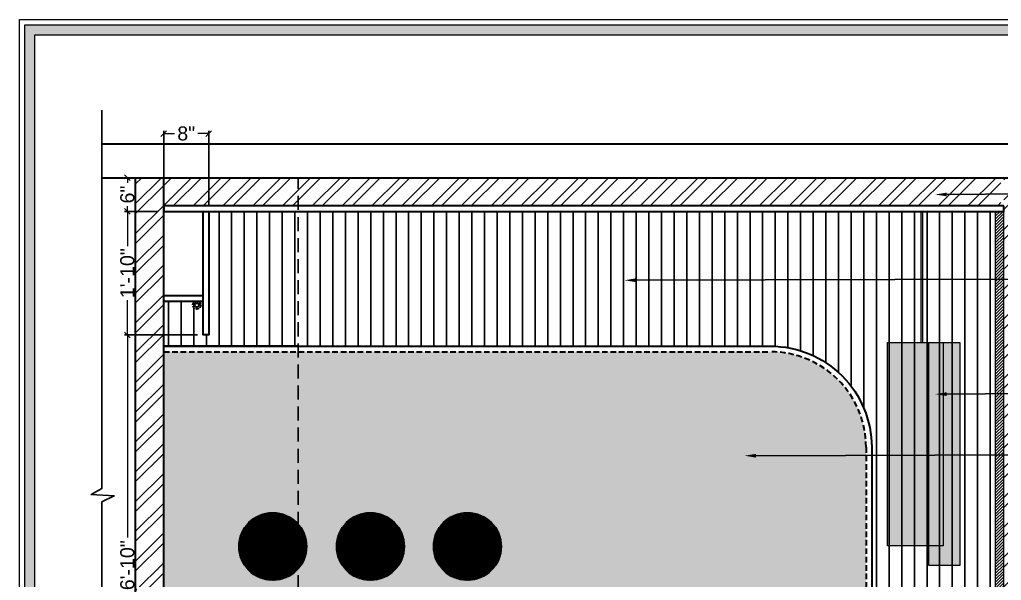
# Model space of a CAD drawing. Header units: millimetres. Extents: x 133760 to 136133, y -184957 to -182282.
# Drawn here: x 135870.8 to 136045.5, y -184251.6 to -184151.8 of the extents above; entities that cross this region are included whole.
import ezdxf
from ezdxf import colors
from ezdxf.entities.mleader import LeaderData, LeaderLine
from ezdxf.math import Vec2, Vec3

# ---------------------------------------------------------------- set-up
doc = ezdxf.new("R2010")
doc.units = ezdxf.units.MM
doc.header["$MEASUREMENT"] = 0
doc.header["$PDMODE"] = 35
for name, pattern in [('00 . GROUND FLOOR$0$DASHED', [0.75, 0.5, -0.25]), ('DASHED', [0.75, 0.5, -0.25]), ('DASHEDX2', [1.5, 1, -0.5])]:
    doc.linetypes.add(name, pattern=pattern)
doc.layers.get('Defpoints').update_dxf_attribs({"color": 220})
doc.layers.add('AR HATCH-7', color=7, linetype='Continuous')
for name, color, linetype, lineweight in [('Dimension', 10, 'DASHEDX2', 20), ('FURNITURE', 32, 'Continuous', 9), ('FURNITURE-1', 252, 'Continuous', 13), ('GF FALSE CEILING', 6, 'Continuous', 35), ('SECTION ( SLAB PLine )', 104, 'Continuous', 30), ('Text', 7, 'Continuous', 15), ('wall', 7, 'Continuous', 30)]:
    doc.layers.add(name, color=color, linetype=linetype, lineweight=lineweight)
doc.styles.add('Arial', font='arial.ttf')
doc.styles.add('style4', font='ARIALN.TTF')
doc.dimstyles.new('ISO-25', dxfattribs={"dimtxt": 2.5, "dimasz": 1, "dimexe": 0.5, "dimexo": 1, "dimtad": 0, "dimdec": 0, "dimlunit": 4, "dimtxsty": 'Arial', "dimblk": 'OBLIQUE', "dimcen": 2.5, "dimclrd": 1, "dimclre": 1, "dimclrt": 5, "dimadec": 0, "dimazin": 0, "dimtfac": 1, "dimtdec": 0, "dimtmove": 0, "dimatfit": 3, "dimfxl": 1, "dimtfillclr": 5, "dimlwd": -1, "dimarcsym": 0})
pattern_1 = [(45, (1723.455, -1066.6527), (-2.65165043, 2.65165043), []), (45, (1725.2227, -1066.6527), (-2.65165043, 2.65165043), [])]
pattern_2 = [(45, (1788.25661, 348.81117), (-0.08838834765, 0.08838834765), [])]

# ---------------------------------------------------------------- blocks, each defined once
blk = doc.blocks.new('_Oblique')
at = {"layer": 'wall', "color": 0, "lineweight": -2}
blk.add_line((-0.5, -0.5), (0.5, 0.5), dxfattribs=at)
blk = doc.blocks.new('*D54')
at = {"layer": 'Defpoints', "color": 0, "transparency": 16777216}
for p in [(135889.95, -184207.95), (135903.42, -184207.95), (135899.42, -184289.95)]:
    blk.add_point(p, dxfattribs=at)
at = {"layer": 'FURNITURE', "color": 1, "lineweight": -2, "transparency": 16777216}
for p, q in [((135902.42, -184207.95), (135889.45, -184207.95)), ((135898.42, -184289.95), (135889.45, -184289.95))]:
    blk.add_line(p, q, dxfattribs=at)
at = {"layer": 'FURNITURE', "color": 1, "transparency": 16777216}
for p, q in [((135889.95, -184207.95), (135889.95, -184244.02)), ((135889.95, -184289.95), (135889.95, -184253.87))]:
    blk.add_line(p, q, dxfattribs=at)
for p, rotation in [((135889.95, -184207.95), 90), ((135889.95, -184289.95), 270)]:
    blk.add_blockref('_Oblique', p, dxfattribs=dict(at, rotation=rotation))
at = {"layer": 'FURNITURE', "color": 5, "lineweight": 0, "transparency": 16777216, "insert": (135889.95, -184248.95), "char_height": 2.5, "attachment_point": 5, "rotation": 90, "style": 'Arial'}
blk.add_mtext('6\'-10"', dxfattribs=at)
blk = doc.blocks.new('*D55')
at = {"layer": 'Defpoints', "color": 0, "transparency": 16777216}
for p in [(135889.95, -184185.95), (135896.42, -184185.95), (135903.42, -184207.95)]:
    blk.add_point(p, dxfattribs=at)
at = {"layer": 'FURNITURE', "color": 1, "lineweight": -2, "transparency": 16777216}
for p, q in [((135895.42, -184185.95), (135889.45, -184185.95)), ((135902.42, -184207.95), (135889.45, -184207.95))]:
    blk.add_line(p, q, dxfattribs=at)
at = {"layer": 'FURNITURE', "color": 1, "transparency": 16777216}
for p, q in [((135889.95, -184185.95), (135889.95, -184192.15)), ((135889.95, -184207.95), (135889.95, -184201.75))]:
    blk.add_line(p, q, dxfattribs=at)
for p, rotation in [((135889.95, -184185.95), 90), ((135889.95, -184207.95), 270)]:
    blk.add_blockref('_Oblique', p, dxfattribs=dict(at, rotation=rotation))
at = {"layer": 'FURNITURE', "color": 5, "lineweight": 0, "transparency": 16777216, "insert": (135889.95, -184196.95), "char_height": 2.5, "attachment_point": 5, "rotation": 90, "style": 'Arial'}
blk.add_mtext('1\'-10"', dxfattribs=at)
blk = doc.blocks.new('*D56')
at = {"layer": 'Defpoints', "color": 0, "transparency": 16777216}
for p in [(135889.95, -184179.95), (135896.42, -184179.95), (135896.42, -184185.95)]:
    blk.add_point(p, dxfattribs=at)
at = {"layer": 'FURNITURE', "color": 1, "lineweight": -2, "transparency": 16777216}
for p, q in [((135895.42, -184179.95), (135889.45, -184179.95)), ((135895.42, -184185.95), (135889.45, -184185.95))]:
    blk.add_line(p, q, dxfattribs=at)
at = {"layer": 'FURNITURE', "color": 1, "transparency": 16777216}
for p, q in [((135889.95, -184179.95), (135889.95, -184180.88)), ((135889.95, -184185.95), (135889.95, -184185.02))]:
    blk.add_line(p, q, dxfattribs=at)
for p, rotation in [((135889.95, -184179.95), 90), ((135889.95, -184185.95), 270)]:
    blk.add_blockref('_Oblique', p, dxfattribs=dict(at, rotation=rotation))
at = {"layer": 'FURNITURE', "color": 5, "lineweight": 0, "transparency": 16777216, "insert": (135889.95, -184182.95), "char_height": 2.5, "attachment_point": 5, "rotation": 90, "style": 'Arial'}
blk.add_mtext('6"', dxfattribs=at)
blk = doc.blocks.new('*D57')
at = {"layer": 'Defpoints', "color": 0, "transparency": 16777216}
for p in [(135904.42, -184172.09), (135896.42, -184185.95), (135904.42, -184185.95)]:
    blk.add_point(p, dxfattribs=at)
at = {"layer": 'FURNITURE', "color": 1, "lineweight": -2, "transparency": 16777216}
for p, q in [((135896.42, -184184.95), (135896.42, -184171.59)), ((135904.42, -184184.95), (135904.42, -184171.59))]:
    blk.add_line(p, q, dxfattribs=at)
at = {"layer": 'FURNITURE', "color": 1, "transparency": 16777216}
for p, q in [((135896.42, -184172.09), (135898.35, -184172.09)), ((135904.42, -184172.09), (135902.48, -184172.09))]:
    blk.add_line(p, q, dxfattribs=at)
at = {"layer": 'FURNITURE', "color": 1, "transparency": 16777216, "rotation": 180}
blk.add_blockref('_Oblique', (135896.42, -184172.09), dxfattribs=at)
at = {"layer": 'FURNITURE', "color": 1, "transparency": 16777216}
blk.add_blockref('_Oblique', (135904.42, -184172.09), dxfattribs=at)
at = {"layer": 'FURNITURE', "color": 5, "lineweight": 0, "transparency": 16777216, "insert": (135900.42, -184172.09), "char_height": 2.5, "attachment_point": 5, "style": 'Arial'}
blk.add_mtext('8"', dxfattribs=at)

msp = doc.modelspace()

# ---------------------------------------------------------------- hatches: boundary and pattern name
at = {"layer": 'AR HATCH-7', "lineweight": 0, "true_color": 0x939598, "transparency": 33554687}
h = msp.add_hatch(dxfattribs=at)
h.set_pattern_fill('ANSI32', color=252, scale=10)
h.set_pattern_definition(pattern_1)
h.paths.add_polyline_path([(136045.92, -184301.95), (136049.92, -184301.95), (136049.92, -184179.95), (136045.92, -184179.95)])
h.paths.add_polyline_path([(135896.42, -184179.95), (135891.42, -184179.95), (135891.42, -184301.95), (135896.42, -184301.95)])
at = {"layer": 'Dimension', "true_color": 0xd39e00, "transparency": 33554687}
h = msp.add_hatch(color=42, dxfattribs=at)
h.paths.add_polyline_path([(135871.68, -184333.72), (136128.84, -184333.72), (136128.84, -184152.71), (135871.68, -184152.71)])
h.paths.add_polyline_path([(135873.48, -184331.91), (136127.03, -184331.91), (136127.03, -184154.51), (135873.48, -184154.51)], flags=16)
at = {"layer": 'FURNITURE', "lineweight": 25, "transparency": 33554687}
h = msp.add_hatch(dxfattribs=at)
h.set_pattern_fill('ANSI31', color=42, scale=18, angle=45)
h.set_pattern_definition([(90, (1788.2566, -205.7889), (-2.25, 0), [])])
edge = h.paths.add_edge_path()
edge.add_line((136044.4, -184185.95), (135920.36, -184185.95))
edge.add_line((135920.36, -184185.95), (135920.36, -184209.95))
edge.add_line((135920.36, -184209.95), (136004.41, -184209.95))
edge.add_arc((136004.41, -184227.95), 18, 0, 90, ccw=False)
edge.add_line((136022.41, -184227.95), (136022.41, -184272.26))
edge.add_line((136022.41, -184272.26), (136044.4, -184272.26))
edge.add_line((136044.4, -184272.26), (136044.4, -184185.95))
h.paths.add_polyline_path([(136044.4, -184272.56), (136022.41, -184272.56), (136022.41, -184289.95), (136044.4, -184289.95)])
h.paths.add_polyline_path([(136044.4, -184272.26), (136022.41, -184272.26), (136022.41, -184272.56), (136044.4, -184272.56)])
h.paths.add_polyline_path([(135896.42, -184209.95), (135920.36, -184209.95), (135920.36, -184185.95), (135904.42, -184185.95), (135904.42, -184207.95), (135903.42, -184207.95), (135903.42, -184201.95), (135896.42, -184201.95)])
at = {"layer": 'FURNITURE', "lineweight": 30, "true_color": 0x636466, "transparency": 33554687}
h = msp.add_hatch(color=251, dxfattribs=at)
h.dxf.hatch_style = 1
h.paths.add_polyline_path([(136031.51, -184185.95), (136031.14, -184185.95), (136031.14, -184209.3), (136031.51, -184209.3)])
at = {"layer": 'FURNITURE', "lineweight": 25, "transparency": 33554534}
h = msp.add_hatch(dxfattribs=at)
h.set_pattern_fill('ANSI31', color=256, scale=3)
h.set_pattern_definition([(45, (1411.97334, -1066.6527), (-0.26516504294, 0.26516504294), [])])
h.paths.add_polyline_path([(136045.92, -184271.95), (136044.4, -184271.95), (136044.4, -184298.95), (136045.92, -184298.95)])
h.paths.add_polyline_path([(136045.92, -184185.95), (136044.4, -184185.95), (136044.4, -184271.95), (136045.92, -184271.95)])
at = {"layer": 'FURNITURE', "lineweight": 30, "true_color": 0xf0f0f0, "transparency": 33554687}
h = msp.add_hatch(color=7, dxfattribs=at)
h.dxf.hatch_style = 1
h.paths.add_polyline_path([(136032.61, -184209.3), (136025.22, -184209.3), (136025.22, -184245.52), (136032.61, -184245.52)])
h.paths.add_polyline_path([(136035.13, -184209.3), (136032.61, -184209.3), (136032.61, -184245.52), (136035.13, -184245.52)], flags=17)
h.paths.add_polyline_path([(136038.09, -184209.3), (136035.13, -184209.3), (136035.13, -184245.52), (136032.61, -184245.52), (136032.61, -184249.03), (136038.09, -184249.03)])
at = {"layer": 'FURNITURE', "lineweight": 30, "true_color": 0xf4f3f0, "transparency": 33554687}
h = msp.add_hatch(color=7, dxfattribs=at)
h.dxf.hatch_style = 1
h.paths.add_polyline_path([(136021.41, -184227.95, 0.414214), (136004.41, -184210.95), (135920.36, -184210.95), (135920.36, -184241.68, -0.180125), (135921.82, -184245.61, -0.180125), (135920.36, -184249.53), (135920.36, -184289.95), (135929.41, -184289.95, -0.414214), (135930.41, -184290.95), (135930.41, -184266.45, -0.414214), (135936.41, -184260.45), (136004.41, -184260.45, -0.285547), (136009.79, -184263.79), (136021.41, -184256.59)])
h.paths.add_polyline_path([(135956.46, -184245.61, -1), (135944.46, -184245.61, -1)], flags=16)
h.paths.add_polyline_path([(135939.2, -184245.61, -1), (135927.2, -184245.61, -1)], flags=16)
h.paths.add_polyline_path([(135920.36, -184210.95), (135896.42, -184210.95), (135896.42, -184290.95, -0.414214), (135897.42, -184289.95), (135920.36, -184289.95), (135920.36, -184249.53, -0.694736), (135909.82, -184245.61, -0.694736), (135920.36, -184241.68)])
h.paths.add_polyline_path([(136021.41, -184256.59), (136009.79, -184263.79, -0.115058), (136010.41, -184266.45), (136010.41, -184289.95), (136021.41, -184289.95)], flags=17)
at = {"layer": 'FURNITURE', "lineweight": 30, "true_color": 0xadddf7, "transparency": 33554687}
h = msp.add_hatch(dxfattribs=at)
h.set_pattern_fill('ANSI31', color=141)
h.set_pattern_definition(pattern_2)
h.paths.add_polyline_path([(135916.72, -184239.68, 0.340098), (135910.32, -184243.22), (135915.57, -184251.6, 0.074618), (135917.34, -184251.41)])
at = {"layer": 'FURNITURE', "lineweight": 30, "true_color": 0x7aafdf, "transparency": 33554687}
h = msp.add_hatch(dxfattribs=at)
h.set_pattern_fill('ANSI31', color=143)
h.set_pattern_definition(pattern_2)
h.paths.add_polyline_path([(135920.36, -184241.68, 0.178867), (135916.72, -184239.68), (135917.34, -184251.41, 0.151464), (135920.36, -184249.53)])
h.paths.add_polyline_path([(135921.82, -184245.61, 0.180125), (135920.36, -184241.68), (135920.36, -184249.53, 0.180125)])
at = {"layer": 'FURNITURE', "lineweight": 30, "true_color": 0x105689, "transparency": 33554687}
h = msp.add_hatch(dxfattribs=at)
h.set_pattern_fill('ANSI31', color=146)
h.set_pattern_definition(pattern_2)
h.paths.add_polyline_path([(135936.93, -184240.91, 0.491858), (135927.71, -184243.19), (135930.4, -184249.35)])
at = {"layer": 'FURNITURE', "lineweight": 30, "true_color": 0xadddf7, "transparency": 33554687}
h = msp.add_hatch(dxfattribs=at)
h.set_pattern_fill('ANSI31', color=141)
h.set_pattern_definition(pattern_2)
h.paths.add_polyline_path([(135939.2, -184245.61, 0.22861), (135936.93, -184240.91), (135930.4, -184249.35), (135931.25, -184251.28, 0.515088)])
h = msp.add_hatch(dxfattribs=at)
h.set_pattern_fill('ANSI31', color=141)
h.set_pattern_definition(pattern_2)
h.paths.add_polyline_path([(135950.56, -184239.61, 0.418904), (135944.46, -184245.61, 0.151858), (135945.52, -184249.01)])
at = {"layer": 'FURNITURE', "lineweight": 30, "true_color": 0x7aafdf, "transparency": 33554687}
h = msp.add_hatch(dxfattribs=at)
h.set_pattern_fill('ANSI31', color=143)
h.set_pattern_definition(pattern_2)
h.paths.add_polyline_path([(135950.56, -184239.61), (135945.52, -184249.01, 0.132126), (135947.89, -184251.03), (135956.41, -184246.39, 0.032783), (135956.46, -184245.61, 0.409538)])
at = {"layer": 'FURNITURE', "lineweight": 30, "true_color": 0x105689, "transparency": 33554687}
h = msp.add_hatch(dxfattribs=at)
h.set_pattern_fill('ANSI31', color=146)
h.set_pattern_definition(pattern_2)
h.paths.add_polyline_path([(135910.32, -184243.22, 0.102722), (135909.82, -184245.61, 0.402179), (135915.57, -184251.6)])
at = {"layer": 'FURNITURE', "lineweight": 30, "true_color": 0x7aafdf, "transparency": 33554687}
h = msp.add_hatch(dxfattribs=at)
h.set_pattern_fill('ANSI31', color=143)
h.set_pattern_definition(pattern_2)
h.paths.add_polyline_path([(135927.71, -184243.19, 0.103909), (135927.2, -184245.61, 0.320055), (135931.25, -184251.28)])
at = {"layer": 'FURNITURE', "lineweight": 30, "true_color": 0x105689, "transparency": 33554687}
h = msp.add_hatch(dxfattribs=at)
h.set_pattern_fill('ANSI31', color=146)
h.set_pattern_definition(pattern_2)
h.paths.add_polyline_path([(135956.41, -184246.39), (135947.89, -184251.03, 0.508665)])
at = {"layer": 'FURNITURE-1', "lineweight": 0, "transparency": 33554572}
h = msp.add_hatch(dxfattribs=at)
h.set_pattern_fill('ANSI32', color=6, scale=10)
h.set_pattern_definition(pattern_1)
h.paths.add_polyline_path([(136045.4, -184179.95), (135896.42, -184179.95), (135896.42, -184184.95), (136045.4, -184184.95)])

# ---------------------------------------------------------------- linework, layer by layer
at = {"layer": 'Dimension', "color": 42, "linetype": 'Continuous', "true_color": 0xd39e00, "transparency": 33554687}
for points in [[(135870.78, -184151.81), (136129.74, -184151.81), (136129.74, -184334.62), (135870.78, -184334.62)], [(135871.68, -184152.71), (136128.84, -184152.71), (136128.84, -184333.72), (135871.68, -184333.72)], [(135873.48, -184154.51), (136127.03, -184154.51), (136127.03, -184331.91), (135873.48, -184331.91)]]:
    msp.add_lwpolyline(points, close=True, dxfattribs=at)
at = {"layer": 'FURNITURE', "lineweight": 30}
for p, q in [((135896.42, -184200.95), (135903.42, -184200.95)), ((135896.42, -184201.95), (135903.42, -184201.95)), ((135920.36, -184209.95), (135896.42, -184209.95)), ((135916.72, -184239.68), (135917.34, -184251.41)), ((135930.4, -184249.35), (135936.93, -184240.91)), ((135945.52, -184249.01), (135950.56, -184239.61)), ((135910.32, -184243.22), (135915.57, -184251.6)), ((135927.71, -184243.19), (135931.25, -184251.28)), ((135947.89, -184251.03), (135956.41, -184246.39))]:
    msp.add_line(p, q, dxfattribs=at)
at = {"layer": 'FURNITURE', "color": 252, "lineweight": 25, "true_color": 0x939598, "transparency": 33554687}
msp.add_lwpolyline([(135885.42, -184167.95), (135885.42, -184235.31), (135883.49, -184236.37), (135887.61, -184236.62), (135885.42, -184237.64), (135885.42, -184308.04)], dxfattribs=at)
at = {"layer": 'FURNITURE', "lineweight": 30}
msp.add_lwpolyline([(135904.42, -184185.95), (135904.42, -184207.95), (135903.42, -184207.95), (135903.42, -184185.95)], dxfattribs=at)
at = {"layer": 'FURNITURE', "lineweight": 0}
for points in [[(136031.14, -184209.3), (136031.51, -184209.3), (136031.51, -184185.95), (136031.14, -184185.95)], [(136044.4, -184298.95), (136045.92, -184298.95), (136045.92, -184185.95), (136044.4, -184185.95)], [(136025.22, -184209.3), (136035.13, -184209.3), (136035.13, -184245.52), (136025.22, -184245.52)], [(136032.61, -184209.3), (136038.09, -184209.3), (136038.09, -184249.03), (136032.61, -184249.03)]]:
    msp.add_lwpolyline(points, close=True, dxfattribs=at)
at = {"layer": 'FURNITURE', "lineweight": 30}
msp.add_lwpolyline([(136022.41, -184290.95), (135896.42, -184290.95), (135896.42, -184209.95), (136004.41, -184209.95, -0.414214), (136022.41, -184227.95)], format="xyb", close=True, dxfattribs=at)
at = {"layer": 'FURNITURE', "color": 3, "linetype": 'DASHEDX2', "lineweight": 30}
msp.add_lwpolyline([(135896.42, -184210.95), (136004.41, -184210.95, -0.414214), (136021.41, -184227.95), (136021.41, -184290.95)], format="xyb", dxfattribs=at)
at = {"layer": 'FURNITURE', "color": 3, "linetype": '00 . GROUND FLOOR$0$DASHED', "lineweight": 30}
msp.add_circle((135902.31, -184202.64), 0.695, dxfattribs=at)
at = {"layer": 'FURNITURE', "color": 1, "lineweight": 30}
msp.add_circle((135902.31, -184202.64), 0.373, dxfattribs=at)
at = {"layer": 'FURNITURE', "lineweight": 30}
for centre in [(135915.82, -184245.61), (135933.2, -184245.61), (135950.46, -184245.61)]:
    msp.add_circle(centre, 6, dxfattribs=at)
at = {"layer": 'GF FALSE CEILING', "lineweight": 30}
msp.add_lwpolyline([(136045.92, -184184.95), (135896.42, -184184.95), (135896.42, -184185.95), (136045.92, -184185.95)], close=True, dxfattribs=at)
at = {"layer": 'SECTION ( SLAB PLine )', "color": 1}
for p, q in [((135885.42, -184173.95), (136055.92, -184173.95)), ((135885.42, -184179.95), (136055.92, -184179.95))]:
    msp.add_line(p, q, dxfattribs=at)
at = {"layer": 'SECTION ( SLAB PLine )', "color": 252, "linetype": 'DASHED', "lineweight": 25, "ltscale": 5, "true_color": 0x939598}
msp.add_line((135920.36, -184301.95), (135920.36, -184179.95), dxfattribs=at)
at = {"layer": 'wall', "lineweight": 30}
for p, q in [((135891.42, -184301.95), (135891.42, -184179.95)), ((135896.42, -184301.95), (135896.42, -184179.95))]:
    msp.add_line(p, q, dxfattribs=at)

# ---------------------------------------------------------------- dimensions: what is measured, and where the dimension line sits
at = {"layer": 'FURNITURE', "lineweight": 0}
dim = msp.add_linear_dim(base=(135904.42, -184172.09), p1=(135896.42, -184185.95), p2=(135904.42, -184185.95), dimstyle='ISO-25', override={"dimtmove": 1}, dxfattribs=at)
dim.commit()
dim.dimension.update_dxf_attribs({"geometry": '*D57', "text_midpoint": (135900.42, -184172.09)})
for base, p1, p2, picture, middle in [((135889.95, -184179.95), (135896.42, -184185.95), (135896.42, -184179.95), '*D56', (135889.95, -184182.95)), ((135889.95, -184185.95), (135903.42, -184207.95), (135896.42, -184185.95), '*D55', (135889.95, -184196.95)), ((135889.95, -184207.95), (135899.42, -184289.95), (135903.42, -184207.95), '*D54', (135889.95, -184248.95))]:
    dim = msp.add_linear_dim(base=base, p1=p1, p2=p2, angle=90, dimstyle='ISO-25', override={"dimtmove": 1}, dxfattribs=at)
    dim.commit()
    dim.dimension.update_dxf_attribs({"geometry": picture, "text_midpoint": middle})

# ---------------------------------------------------------------- leaders
at = {"layer": 'Text', "color": 1, "lineweight": 0, "ltscale": 20}
ml = msp.add_multileader_mtext('Standard', dxfattribs=at)
ml.set_content('False \\PCeiling', color=1, style='style4')
ml.set_leader_properties()
ml.build(insert=Vec2(0, 0))
ml.multileader.update_dxf_attribs({"dogleg_length": 2.02, "arrow_head_size": 2})
ctx = ml.context
ctx.base_point, ctx.char_height, ctx.arrow_head_size, ctx.landing_gap_size, ctx.plane_origin = Vec3(136058.54, -184182.76), 3, 2, 0.4, Vec3(135991.51, -184182.76)
notes = []
notes.append((ctx, [(0, (1, 1, 0), (136056.52, -184182.76), (1, 0), 2.02, [(0, [(136033.73, -184182.95)], 0, [])])]))
ctx.mtext.insert = Vec3(136058.94, -184180.81)
ml = msp.add_multileader_mtext('Standard', dxfattribs=at)
ml.set_content("+1'' LVL after column\\P_punning_groove \\Pin color finish", color=1, style='style4')
ml.set_leader_properties()
ml.build(insert=Vec2(0, 0))
ml.multileader.update_dxf_attribs({"dogleg_length": 2.02, "arrow_head_size": 2})
ctx = ml.context
ctx.base_point, ctx.char_height, ctx.arrow_head_size, ctx.landing_gap_size, ctx.plane_origin = Vec3(136058.54, -184198.02), 3, 2, 0.4, Vec3(135991.51, -184198.02)
notes.append((ctx, [(0, (1, 1, 0), (136056.52, -184198.02), (1, 0), 2.02, [(0, [(135978.4, -184198.21)], 0, [])])]))
ctx.mtext.insert = Vec3(136058.94, -184196.5)
ml = msp.add_multileader_mtext('Standard', dxfattribs=at)
ml.set_content('hanging light', color=1, style='style4')
ml.set_leader_properties()
ml.build(insert=Vec2(0, 0))
ml.multileader.update_dxf_attribs({"dogleg_length": 2.02, "arrow_head_size": 2})
ctx = ml.context
ctx.base_point, ctx.char_height, ctx.arrow_head_size, ctx.landing_gap_size, ctx.plane_origin = Vec3(136058.54, -184218.31), 3, 2, 0.4, Vec3(135991.51, -184218.31)
notes.append((ctx, [(0, (1, 1, 0), (136056.52, -184218.31), (1, 0), 2.02, [(0, [(136033.73, -184218.5)], 0, [])])]))
ctx.mtext.insert = Vec3(136058.94, -184216.37)
ml = msp.add_multileader_mtext('Standard', dxfattribs=at)
ml.set_content("+ 2'' LVL \\Phdf +color \\Ppatti finish", color=1, style='style4')
ml.set_leader_properties()
ml.build(insert=Vec2(0, 0))
ml.multileader.update_dxf_attribs({"dogleg_length": 2.02, "arrow_head_size": 2})
ctx = ml.context
ctx.base_point, ctx.char_height, ctx.arrow_head_size, ctx.landing_gap_size, ctx.plane_origin = Vec3(136058.54, -184229.27), 3, 2, 0.4, Vec3(135991.51, -184229.27)
notes.append((ctx, [(0, (1, 1, 0), (136056.52, -184229.27), (1, 0), 2.02, [(0, [(135999.8, -184229.46)], 0, [])])]))
ctx.mtext.insert = Vec3(136058.94, -184227.35)
for ctx, leaders in notes:
    for number, flags, end, landing, length, lines in leaders:
        leader = LeaderData()
        leader.index, (leader.has_last_leader_line, leader.has_dogleg_vector, leader.attachment_direction) = number, flags
        leader.last_leader_point, leader.dogleg_vector, leader.dogleg_length = Vec3(end), Vec3(landing), length
        for number, points, colour, breaks in lines:
            line = LeaderLine()
            line.index, line.vertices, line.color, line.breaks = number, Vec3.list(points), colors.encode_raw_color(colour), breaks
            leader.lines.append(line)
        ctx.leaders.append(leader)

doc.saveas('drawing.dxf')
